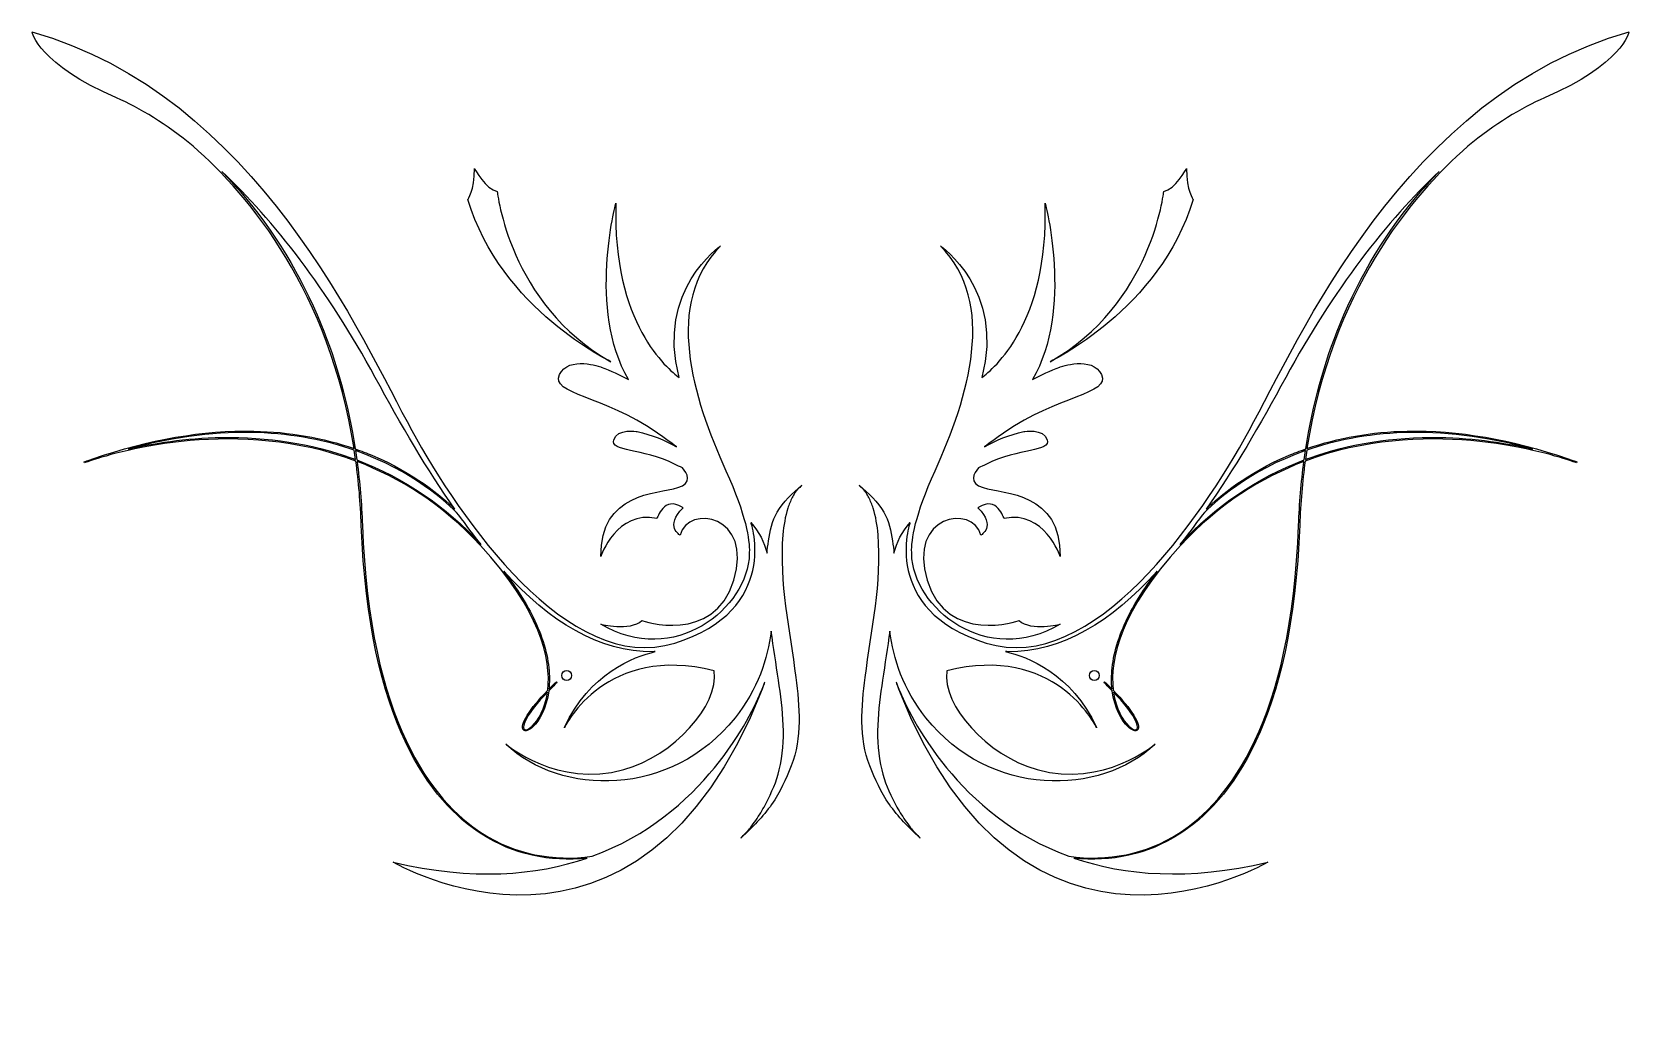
# Model space of a CAD drawing. Header units: centimetres. Extents: x -11.2 to 11.2, y -7.6 to 6.1.
import ezdxf

# ---------------------------------------------------------------- set-up
doc = ezdxf.new("R2010")
doc.units = ezdxf.units.CM
doc.header["$MEASUREMENT"] = 0
doc.layers.add('Camada 1', color=7, linetype='Continuous')

msp = doc.modelspace()

# ---------------------------------------------------------------- linework, layer by layer
at = {"layer": 'Camada 1'}
for points, knots in [([(-0.40848, -0.30963), (-0.53125, -0.41676), (-0.66703, -0.53857), (-0.74842, -0.68245), (-0.74842, -0.68245), (-0.81777, -0.80516), (-0.84989, -0.94764), (-0.87092, -1.08568), (-0.87092, -1.08568), (-0.87973, -1.14325), (-0.88619, -1.20114), (-0.89076, -1.25935), (-0.89076, -1.25935), (-0.92714, -1.10626), (-1.00241, -0.95831), (-1.1165, -0.82647), (-1.1165, -0.82647), (-1.1165, -0.82647), (-0.69187, -2.05456), (-2.18687, -2.5193), (-2.18687, -2.5193), (-3.68187, -2.98404), (-5.19677, -0.77734), (-5.87672, 0.46512), (-5.87672, 0.46512), (-6.55678, 1.70771), (-8.06298, 5.18262), (-11.20784, 6.05519), (-11.20784, 6.05519), (-11.20784, 6.05519), (-11.10746, 5.59606), (-10.02285, 5.13113), (-10.02285, 5.13113), (-9.68881, 4.98802), (-9.3244, 4.76066), (-8.94663, 4.45324), (-8.94663, 4.45324), (-8.13579, 3.74368), (-7.03401, 2.40814), (-6.68741, 0.21125), (-6.68741, 0.21125), (-7.1254, 0.36212), (-7.59686, 0.44392), (-8.09288, 0.45438), (-8.09288, 0.45438), (-8.80053, 0.46928), (-9.56034, 0.33844), (-10.35295, 0.06576), (-10.35295, 0.06576), (-10.42709, 0.04121), (-10.469, 0.02509), (-10.47328, 0.02337), (-10.47328, 0.02337), (-10.47344, 0.02337), (-10.47344, 0.02334), (-10.47352, 0.02329), (-10.47352, 0.02329), (-10.47352, 0.02329), (-10.47376, 0.02326), (-10.47376, 0.02326), (-10.47376, 0.02326), (-10.47376, 0.02326), (-10.46834, 0.00873), (-10.46834, 0.00873), (-10.46834, 0.00873), (-10.43712, 0.02005), (-10.40616, 0.03093), (-10.37529, 0.0417), (-10.37529, 0.0417), (-9.97135, 0.17693), (-8.31604, 0.65405), (-6.66155, 0.03485), (-6.66155, 0.03485), (-6.62258, -0.2509), (-6.59628, -0.55062), (-6.58482, -0.86502), (-6.58482, -0.86502), (-6.48486, -3.62179), (-5.60991, -4.74498), (-4.89358, -5.20191), (-4.89358, -5.20191), (-4.45334, -5.48258), (-3.9383, -5.59492), (-3.41501, -5.53454), (-3.41501, -5.53454), (-4.12872, -5.78026), (-5.02421, -5.85508), (-6.13681, -5.59299), (-6.13681, -5.59299), (-6.13681, -5.59299), (-2.71093, -7.62549), (-0.96037, -3.16634), (-0.96037, -3.16634), (-1.11862, -3.55025), (-1.78539, -4.93918), (-3.34567, -5.50989), (-3.34567, -5.50989), (-3.88981, -5.58892), (-4.42821, -5.48031), (-4.88531, -5.18879), (-4.88531, -5.18879), (-5.59855, -4.73394), (-6.46969, -3.61455), (-6.56946, -0.86447), (-6.56946, -0.86447), (-6.58049, -0.5602), (-6.60576, -0.26233), (-6.64497, 0.0286), (-6.64497, 0.0286), (-6.0477, -0.19762), (-5.45112, -0.56719), (-4.91409, -1.14813), (-4.91409, -1.14813), (-4.0801, -2.05015), (-3.91598, -2.74055), (-3.96887, -3.18095), (-3.96887, -3.18095), (-4.09672, -3.3125), (-4.19469, -3.43143), (-4.25547, -3.52959), (-4.25547, -3.52959), (-4.31894, -3.63227), (-4.33916, -3.70837), (-4.31077, -3.7384), (-4.31077, -3.7384), (-4.28606, -3.76462), (-4.23319, -3.74713), (-4.17618, -3.69392), (-4.17618, -3.69392), (-4.08228, -3.60626), (-3.98536, -3.43235), (-3.95451, -3.1883), (-3.95451, -3.1883), (-3.91858, -3.15144), (-3.87955, -3.11276), (-3.83696, -3.07217), (-3.83696, -3.07217), (-3.83696, -3.07217), (-3.84762, -3.061), (-3.84762, -3.061), (-3.84762, -3.061), (-3.88413, -3.09579), (-3.91885, -3.1299), (-3.95168, -3.16329), (-3.95168, -3.16329), (-3.94215, -3.07325), (-3.94147, -2.97422), (-3.95308, -2.8668), (-3.95308, -2.8668), (-3.97882, -2.62812), (-4.06119, -2.37277), (-4.19771, -2.10819), (-4.19771, -2.10819), (-4.29754, -1.91436), (-4.42697, -1.7151), (-4.58419, -1.51222), (-4.58419, -1.51222), (-3.94072, -2.21596), (-3.24976, -2.65268), (-2.48832, -2.6399), (-2.48832, -2.6399), (-2.47837, -2.63966), (-2.4685, -2.63929), (-2.45863, -2.63895), (-2.45863, -2.63895), (-2.7611, -2.70949), (-3.38197, -2.94367), (-3.73498, -3.70562), (-3.73498, -3.70562), (-3.7167, -3.668), (-3.1453, -2.5241), (-1.6326, -2.90938), (-1.6326, -2.90938), (-1.56817, -3.39912), (-2.19415, -4.09358), (-2.90104, -4.29379), (-2.90104, -4.29379), (-3.82822, -4.55644), (-4.55447, -3.93843), (-4.55447, -3.93843), (-4.55447, -3.93843), (-3.79731, -4.66466), (-2.23661, -4.69548), (-1.34031, -3.56756), (-1.34031, -3.56756), (-1.02138, -3.16608), (-0.8806, -2.73722), (-0.83154, -2.35138), (-0.83154, -2.35138), (-0.80103, -2.58133), (-0.76423, -2.81043), (-0.72994, -3.03985), (-0.72994, -3.03985), (-0.66811, -3.45395), (-0.61847, -3.88646), (-0.71885, -4.29853), (-0.71885, -4.29853), (-0.75814, -4.45974), (-0.82619, -4.61651), (-0.90202, -4.76359), (-0.90202, -4.76359), (-0.94062, -4.83833), (-0.98417, -4.91051), (-1.03053, -4.98065), (-1.03053, -4.98065), (-1.05331, -5.01515), (-1.07763, -5.04841), (-1.10247, -5.08132), (-1.10247, -5.08132), (-1.11694, -5.10053), (-1.13221, -5.11902), (-1.1475, -5.13757), (-1.1475, -5.13757), (-1.15652, -5.14805), (-1.16552, -5.15834), (-1.17457, -5.16879), (-1.17457, -5.16879), (-1.17497, -5.16929), (-1.17526, -5.16958), (-1.17573, -5.17006), (-1.17573, -5.17006), (-1.17573, -5.17006), (-1.17734, -5.17162), (-1.17734, -5.17162), (-1.17734, -5.17162), (-1.1989, -5.1934), (-1.22049, -5.21517), (-1.24185, -5.23718), (-1.24185, -5.23718), (-1.24614, -5.2417), (-1.26468, -5.26105), (-1.25227, -5.24935), (-1.25227, -5.24935), (-1.09892, -5.10468), (-0.94689, -4.95643), (-0.82605, -4.78289), (-0.82605, -4.78289), (-0.70868, -4.61419), (-0.62449, -4.43028), (-0.5503, -4.23965), (-0.5503, -4.23965), (-0.3984, -3.84984), (-0.43436, -3.40597), (-0.48643, -3.00039), (-0.48643, -3.00039), (-0.57136, -2.33758), (-0.72508, -1.67044), (-0.66785, -0.99813), (-0.66785, -0.99813), (-0.65716, -0.87211), (-0.6361, -0.74662), (-0.59837, -0.62578), (-0.59837, -0.62578), (-0.58231, -0.57466), (-0.56167, -0.52513), (-0.53728, -0.47743), (-0.53728, -0.47743), (-0.52585, -0.45502), (-0.51254, -0.43369), (-0.49878, -0.41274), (-0.49878, -0.41274), (-0.49082, -0.40057), (-0.48193, -0.38893), (-0.47304, -0.37744), (-0.47304, -0.37744), (-0.47198, -0.37604), (-0.47129, -0.37506), (-0.47034, -0.37384), (-0.47034, -0.37384), (-0.45309, -0.35648), (-0.43581, -0.3391), (-0.41877, -0.32145), (-0.41877, -0.32145), (-0.42573, -0.32881), (-0.39252, -0.29579), (-0.40848, -0.30963)], [0, 0, 0, 0, 0.01428571, 0.01428571, 0.01428571, 0.01428571, 0.02857143, 0.02857143, 0.02857143, 0.02857143, 0.04285714, 0.04285714, 0.04285714, 0.04285714, 0.05714286, 0.05714286, 0.05714286, 0.05714286, 0.07142857, 0.07142857, 0.07142857, 0.07142857, 0.08571429, 0.08571429, 0.08571429, 0.08571429, 0.1, 0.1, 0.1, 0.1, 0.11428571, 0.11428571, 0.11428571, 0.11428571, 0.12857143, 0.12857143, 0.12857143, 0.12857143, 0.14285714, 0.14285714, 0.14285714, 0.14285714, 0.15714286, 0.15714286, 0.15714286, 0.15714286, 0.17142857, 0.17142857, 0.17142857, 0.17142857, 0.18571429, 0.18571429, 0.18571429, 0.18571429, 0.2, 0.2, 0.2, 0.2, 0.21428571, 0.21428571, 0.21428571, 0.21428571, 0.22857143, 0.22857143, 0.22857143, 0.22857143, 0.24285714, 0.24285714, 0.24285714, 0.24285714, 0.25714286, 0.25714286, 0.25714286, 0.25714286, 0.27142857, 0.27142857, 0.27142857, 0.27142857, 0.28571429, 0.28571429, 0.28571429, 0.28571429, 0.3, 0.3, 0.3, 0.3, 0.31428571, 0.31428571, 0.31428571, 0.31428571, 0.32857143, 0.32857143, 0.32857143, 0.32857143, 0.34285714, 0.34285714, 0.34285714, 0.34285714, 0.35714286, 0.35714286, 0.35714286, 0.35714286, 0.37142857, 0.37142857, 0.37142857, 0.37142857, 0.38571429, 0.38571429, 0.38571429, 0.38571429, 0.4, 0.4, 0.4, 0.4, 0.41428571, 0.41428571, 0.41428571, 0.41428571, 0.42857143, 0.42857143, 0.42857143, 0.42857143, 0.44285714, 0.44285714, 0.44285714, 0.44285714, 0.45714286, 0.45714286, 0.45714286, 0.45714286, 0.47142857, 0.47142857, 0.47142857, 0.47142857, 0.48571429, 0.48571429, 0.48571429, 0.48571429, 0.5, 0.5, 0.5, 0.5, 0.51428571, 0.51428571, 0.51428571, 0.51428571, 0.52857143, 0.52857143, 0.52857143, 0.52857143, 0.54285714, 0.54285714, 0.54285714, 0.54285714, 0.55714286, 0.55714286, 0.55714286, 0.55714286, 0.57142857, 0.57142857, 0.57142857, 0.57142857, 0.58571429, 0.58571429, 0.58571429, 0.58571429, 0.6, 0.6, 0.6, 0.6, 0.61428571, 0.61428571, 0.61428571, 0.61428571, 0.62857143, 0.62857143, 0.62857143, 0.62857143, 0.64285714, 0.64285714, 0.64285714, 0.64285714, 0.65714286, 0.65714286, 0.65714286, 0.65714286, 0.67142857, 0.67142857, 0.67142857, 0.67142857, 0.68571429, 0.68571429, 0.68571429, 0.68571429, 0.7, 0.7, 0.7, 0.7, 0.71428571, 0.71428571, 0.71428571, 0.71428571, 0.72857143, 0.72857143, 0.72857143, 0.72857143, 0.74285714, 0.74285714, 0.74285714, 0.74285714, 0.75714286, 0.75714286, 0.75714286, 0.75714286, 0.77142857, 0.77142857, 0.77142857, 0.77142857, 0.78571429, 0.78571429, 0.78571429, 0.78571429, 0.8, 0.8, 0.8, 0.8, 0.81428571, 0.81428571, 0.81428571, 0.81428571, 0.82857143, 0.82857143, 0.82857143, 0.82857143, 0.84285714, 0.84285714, 0.84285714, 0.84285714, 0.85714286, 0.85714286, 0.85714286, 0.85714286, 0.87142857, 0.87142857, 0.87142857, 0.87142857, 0.88571429, 0.88571429, 0.88571429, 0.88571429, 0.9, 0.9, 0.9, 0.9, 0.91428571, 0.91428571, 0.91428571, 0.91428571, 0.92857143, 0.92857143, 0.92857143, 0.92857143, 0.94285714, 0.94285714, 0.94285714, 0.94285714, 0.95714286, 0.95714286, 0.95714286, 0.95714286, 0.97142857, 0.97142857, 0.97142857, 0.97142857, 1, 1, 1, 1]), ([(0.41856, -0.3214), (0.43557, -0.33905), (0.4529, -0.35643), (0.47021, -0.37379), (0.47021, -0.37379), (0.47106, -0.37501), (0.47177, -0.37599), (0.47288, -0.37739), (0.47288, -0.37739), (0.48169, -0.38887), (0.49066, -0.40051), (0.49854, -0.41269), (0.49854, -0.41269), (0.51243, -0.43365), (0.52561, -0.455), (0.53701, -0.47738), (0.53701, -0.47738), (0.56151, -0.52511), (0.58212, -0.57464), (0.59821, -0.62573), (0.59821, -0.62573), (0.63589, -0.74657), (0.65705, -0.87208), (0.66764, -0.99808), (0.66764, -0.99808), (0.72492, -1.67039), (0.5712, -2.33753), (0.48629, -3.00034), (0.48629, -3.00034), (0.43417, -3.40592), (0.39829, -3.84976), (0.55011, -4.2396), (0.55011, -4.2396), (0.62441, -4.43023), (0.70852, -4.61414), (0.82589, -4.78284), (0.82589, -4.78284), (0.94667, -4.95638), (1.09875, -5.10463), (1.25224, -5.2493), (1.25224, -5.2493), (1.26457, -5.26099), (1.246, -5.24165), (1.24171, -5.23713), (1.24171, -5.23713), (1.22041, -5.21512), (1.19872, -5.19337), (1.1772, -5.17157), (1.1772, -5.17157), (1.1772, -5.17157), (1.17561, -5.17001), (1.17561, -5.17001), (1.17561, -5.17001), (1.17521, -5.16953), (1.17492, -5.16924), (1.17437, -5.16874), (1.17437, -5.16874), (1.16532, -5.15829), (1.1564, -5.148), (1.14736, -5.13752), (1.14736, -5.13752), (1.13215, -5.11897), (1.11693, -5.10048), (1.10233, -5.08127), (1.10233, -5.08127), (1.07751, -5.04836), (1.0532, -5.0151), (1.03047, -4.9806), (1.03047, -4.9806), (0.98411, -4.91046), (0.94059, -4.83828), (0.90188, -4.76354), (0.90188, -4.76354), (0.82605, -4.61643), (0.758, -4.45969), (0.71884, -4.29848), (0.71884, -4.29848), (0.61832, -3.88642), (0.66796, -3.4539), (0.72982, -3.0398), (0.72982, -3.0398), (0.76408, -2.81038), (0.80086, -2.5813), (0.83134, -2.35133), (0.83134, -2.35133), (0.88042, -2.73717), (1.02136, -3.16604), (1.34016, -3.56751), (1.34016, -3.56751), (2.23649, -4.69543), (3.79716, -4.6646), (4.55442, -3.93838), (4.55442, -3.93838), (4.55442, -3.93838), (3.82814, -4.55637), (2.90099, -4.29374), (2.90099, -4.29374), (2.19402, -4.09353), (1.56799, -3.39908), (1.63239, -2.90933), (1.63239, -2.90933), (3.14515, -2.52402), (3.71654, -3.66794), (3.73498, -3.70557), (3.73498, -3.70557), (3.38181, -2.9436), (2.76094, -2.70944), (2.45842, -2.6389), (2.45842, -2.6389), (2.46839, -2.63924), (2.47808, -2.63961), (2.48821, -2.63985), (2.48821, -2.63985), (3.24979, -2.65263), (3.94051, -2.21591), (4.58411, -1.51217), (4.58411, -1.51217), (4.42679, -1.71505), (4.29757, -1.91431), (4.19755, -2.10814), (4.19755, -2.10814), (4.061, -2.37272), (3.9789, -2.62805), (3.95284, -2.86675), (3.95284, -2.86675), (3.94128, -2.9742), (3.94194, -3.0732), (3.95152, -3.16324), (3.95152, -3.16324), (3.91869, -3.12985), (3.88402, -3.09574), (3.84749, -3.06095), (3.84749, -3.06095), (3.84749, -3.06095), (3.83683, -3.07212), (3.83683, -3.07212), (3.83683, -3.07212), (3.87951, -3.11268), (3.91845, -3.15139), (3.95441, -3.18825), (3.95441, -3.18825), (3.98531, -3.43233), (4.0822, -3.60624), (4.176, -3.69387), (4.176, -3.69387), (4.23312, -3.74708), (4.28601, -3.76457), (4.31062, -3.73835), (4.31062, -3.73835), (4.33909, -3.70832), (4.31882, -3.63223), (4.25545, -3.52954), (4.25545, -3.52954), (4.19465, -3.43138), (4.09673, -3.31245), (3.96875, -3.1809), (3.96875, -3.1809), (3.91586, -2.74047), (4.07995, -2.0501), (4.91403, -1.14808), (4.91403, -1.14808), (5.45119, -0.56713), (6.04764, -0.19756), (6.64488, 0.02865), (6.64488, 0.02865), (6.60572, -0.26229), (6.5804, -0.56015), (6.56937, -0.86442), (6.56937, -0.86442), (6.46962, -3.6145), (5.59845, -4.7339), (4.88535, -5.18874), (4.88535, -5.18874), (4.42826, -5.48026), (3.88967, -5.58887), (3.34566, -5.50984), (3.34566, -5.50984), (1.78531, -4.93913), (1.11856, -3.5502), (0.96039, -3.16629), (0.96039, -3.16629), (2.71098, -7.62545), (6.1368, -5.59294), (6.1368, -5.59294), (6.1368, -5.59294), (5.02433, -5.85504), (4.12872, -5.78021), (3.41498, -5.53449), (3.41498, -5.53449), (3.93825, -5.59487), (4.45331, -5.48253), (4.89374, -5.20186), (4.89374, -5.20186), (5.60994, -4.7449), (6.485, -3.62174), (6.58504, -0.86497), (6.58504, -0.86497), (6.59626, -0.55057), (6.62264, -0.25085), (6.66172, 0.0349), (6.66172, 0.0349), (8.31619, 0.6541), (9.9715, 0.17698), (10.37536, 0.04175), (10.37536, 0.04175), (10.40634, 0.03098), (10.43717, 0.02011), (10.46847, 0.00878), (10.46847, 0.00878), (10.46847, 0.00878), (10.47387, 0.02331), (10.47387, 0.02331), (10.47387, 0.02331), (10.47387, 0.02331), (10.47368, 0.02331), (10.47353, 0.02334), (10.47353, 0.02334), (10.47353, 0.02337), (10.47337, 0.02342), (10.47337, 0.02342), (10.47337, 0.02342), (10.46908, 0.02514), (10.4272, 0.04125), (10.35306, 0.06581), (10.35306, 0.06581), (9.56026, 0.33849), (8.80056, 0.46933), (8.09286, 0.45443), (8.09286, 0.45443), (7.59698, 0.44398), (7.12546, 0.36217), (6.68763, 0.2113), (6.68763, 0.2113), (7.03415, 2.40819), (8.13593, 3.74373), (8.94667, 4.45329), (8.94667, 4.45329), (9.32447, 4.76068), (9.68896, 4.98807), (10.02284, 5.13118), (10.02284, 5.13118), (11.10741, 5.59606), (11.20784, 6.05519), (11.20784, 6.05519), (11.20784, 6.05519), (8.06295, 5.18262), (6.55673, 1.70772), (5.8768, 0.46513), (5.8768, 0.46513), (5.19693, -0.77733), (3.6819, -2.98406), (2.187, -2.51929), (2.187, -2.51929), (0.69189, -2.05455), (1.11644, -0.82646), (1.11644, -0.82646), (1.11644, -0.82646), (1.00251, -0.9583), (0.92716, -1.10626), (0.89078, -1.25934), (0.89078, -1.25934), (0.8861, -1.20113), (0.87972, -1.14321), (0.87088, -1.08567), (0.87088, -1.08567), (0.84982, -0.94764), (0.81767, -0.80513), (0.74838, -0.68244), (0.74838, -0.68244), (0.66699, -0.53856), (0.53124, -0.41675), (0.40839, -0.30962), (0.40839, -0.30962), (0.39255, -0.29579), (0.42573, -0.32881), (0.41856, -0.3214)], [0, 0, 0, 0, 0.01428571, 0.01428571, 0.01428571, 0.01428571, 0.02857143, 0.02857143, 0.02857143, 0.02857143, 0.04285714, 0.04285714, 0.04285714, 0.04285714, 0.05714286, 0.05714286, 0.05714286, 0.05714286, 0.07142857, 0.07142857, 0.07142857, 0.07142857, 0.08571429, 0.08571429, 0.08571429, 0.08571429, 0.1, 0.1, 0.1, 0.1, 0.11428571, 0.11428571, 0.11428571, 0.11428571, 0.12857143, 0.12857143, 0.12857143, 0.12857143, 0.14285714, 0.14285714, 0.14285714, 0.14285714, 0.15714286, 0.15714286, 0.15714286, 0.15714286, 0.17142857, 0.17142857, 0.17142857, 0.17142857, 0.18571429, 0.18571429, 0.18571429, 0.18571429, 0.2, 0.2, 0.2, 0.2, 0.21428571, 0.21428571, 0.21428571, 0.21428571, 0.22857143, 0.22857143, 0.22857143, 0.22857143, 0.24285714, 0.24285714, 0.24285714, 0.24285714, 0.25714286, 0.25714286, 0.25714286, 0.25714286, 0.27142857, 0.27142857, 0.27142857, 0.27142857, 0.28571429, 0.28571429, 0.28571429, 0.28571429, 0.3, 0.3, 0.3, 0.3, 0.31428571, 0.31428571, 0.31428571, 0.31428571, 0.32857143, 0.32857143, 0.32857143, 0.32857143, 0.34285714, 0.34285714, 0.34285714, 0.34285714, 0.35714286, 0.35714286, 0.35714286, 0.35714286, 0.37142857, 0.37142857, 0.37142857, 0.37142857, 0.38571429, 0.38571429, 0.38571429, 0.38571429, 0.4, 0.4, 0.4, 0.4, 0.41428571, 0.41428571, 0.41428571, 0.41428571, 0.42857143, 0.42857143, 0.42857143, 0.42857143, 0.44285714, 0.44285714, 0.44285714, 0.44285714, 0.45714286, 0.45714286, 0.45714286, 0.45714286, 0.47142857, 0.47142857, 0.47142857, 0.47142857, 0.48571429, 0.48571429, 0.48571429, 0.48571429, 0.5, 0.5, 0.5, 0.5, 0.51428571, 0.51428571, 0.51428571, 0.51428571, 0.52857143, 0.52857143, 0.52857143, 0.52857143, 0.54285714, 0.54285714, 0.54285714, 0.54285714, 0.55714286, 0.55714286, 0.55714286, 0.55714286, 0.57142857, 0.57142857, 0.57142857, 0.57142857, 0.58571429, 0.58571429, 0.58571429, 0.58571429, 0.6, 0.6, 0.6, 0.6, 0.61428571, 0.61428571, 0.61428571, 0.61428571, 0.62857143, 0.62857143, 0.62857143, 0.62857143, 0.64285714, 0.64285714, 0.64285714, 0.64285714, 0.65714286, 0.65714286, 0.65714286, 0.65714286, 0.67142857, 0.67142857, 0.67142857, 0.67142857, 0.68571429, 0.68571429, 0.68571429, 0.68571429, 0.7, 0.7, 0.7, 0.7, 0.71428571, 0.71428571, 0.71428571, 0.71428571, 0.72857143, 0.72857143, 0.72857143, 0.72857143, 0.74285714, 0.74285714, 0.74285714, 0.74285714, 0.75714286, 0.75714286, 0.75714286, 0.75714286, 0.77142857, 0.77142857, 0.77142857, 0.77142857, 0.78571429, 0.78571429, 0.78571429, 0.78571429, 0.8, 0.8, 0.8, 0.8, 0.81428571, 0.81428571, 0.81428571, 0.81428571, 0.82857143, 0.82857143, 0.82857143, 0.82857143, 0.84285714, 0.84285714, 0.84285714, 0.84285714, 0.85714286, 0.85714286, 0.85714286, 0.85714286, 0.87142857, 0.87142857, 0.87142857, 0.87142857, 0.88571429, 0.88571429, 0.88571429, 0.88571429, 0.9, 0.9, 0.9, 0.9, 0.91428571, 0.91428571, 0.91428571, 0.91428571, 0.92857143, 0.92857143, 0.92857143, 0.92857143, 0.94285714, 0.94285714, 0.94285714, 0.94285714, 0.95714286, 0.95714286, 0.95714286, 0.95714286, 0.97142857, 0.97142857, 0.97142857, 0.97142857, 1, 1, 1, 1]), ([(-7.15265, 1.95973), (-7.43266, 2.64193), (-7.81117, 3.26368), (-8.27768, 3.80771), (-8.27768, 3.80771), (-8.36647, 3.91122), (-8.45508, 4.00784), (-8.54255, 4.09806), (-8.54255, 4.09806), (-7.81278, 3.40922), (-7.05668, 2.43735), (-6.39038, 1.20836), (-6.39038, 1.20836), (-6.02941, 0.54264), (-5.65873, -0.08916), (-5.27252, -0.64126), (-5.27252, -0.64126), (-5.46135, -0.45558), (-5.84447, -0.13297), (-6.42923, 0.11301), (-6.42923, 0.11301), (-6.50837, 0.14629), (-6.58893, 0.17688), (-6.67042, 0.20532), (-6.67042, 0.20532), (-6.76702, 0.82559), (-6.92813, 1.41278), (-7.15265, 1.95973)], [0, 0, 0, 0, 0.125, 0.125, 0.125, 0.125, 0.25, 0.25, 0.25, 0.25, 0.375, 0.375, 0.375, 0.375, 0.5, 0.5, 0.5, 0.5, 0.625, 0.625, 0.625, 0.625, 0.75, 0.75, 0.75, 0.75, 1, 1, 1, 1]), ([(-3.08119, 1.42876), (-4.51312, 2.2323), (-4.67795, 3.81877), (-4.67795, 3.81877), (-4.67795, 3.81877), (-4.83249, 3.83933), (-4.99728, 4.13807), (-4.99728, 4.13807), (-4.99728, 4.13807), (-4.99728, 3.82909), (-5.09002, 3.70542), (-5.09002, 3.70542), (-5.09002, 3.70542), (-4.62644, 2.16015), (-3.08119, 1.42876), (-3.08119, 1.42876)], [0, 0, 0, 0, 0.2, 0.2, 0.2, 0.2, 0.4, 0.4, 0.4, 0.4, 0.6, 0.6, 0.6, 0.6, 1, 1, 1, 1]), ([(5.08994, 3.7054), (5.08994, 3.7054), (4.99731, 3.82904), (4.99731, 4.13805), (4.99731, 4.13805), (4.99731, 4.13805), (4.8325, 3.83931), (4.67788, 3.81875), (4.67788, 3.81875), (4.67788, 3.81875), (4.51307, 2.23231), (3.08107, 1.42874), (3.08107, 1.42874), (3.08109, 1.42876), (4.62644, 2.16015), (5.08994, 3.7054)], [0, 0, 0, 0, 0.2, 0.2, 0.2, 0.2, 0.4, 0.4, 0.4, 0.4, 0.6, 0.6, 0.6, 0.6, 1, 1, 1, 1]), ([(6.67042, 0.20533), (6.5889, 0.17689), (6.50828, 0.1463), (6.42933, 0.11302), (6.42933, 0.11302), (5.84442, -0.13296), (5.4613, -0.4556), (5.27244, -0.64125), (5.27244, -0.64125), (5.65878, -0.08914), (6.02949, 0.54265), (6.39046, 1.20837), (6.39046, 1.20837), (7.0566, 2.43739), (7.81262, 3.40923), (8.54258, 4.09807), (8.54258, 4.09807), (8.45511, 4.00787), (8.36647, 3.91122), (8.27768, 3.80772), (8.27768, 3.80772), (7.81114, 3.26368), (7.43263, 2.64194), (7.15278, 1.95974), (7.15278, 1.95974), (6.92815, 1.41278), (6.76702, 0.82559), (6.67042, 0.20533)], [0, 0, 0, 0, 0.125, 0.125, 0.125, 0.125, 0.25, 0.25, 0.25, 0.25, 0.375, 0.375, 0.375, 0.375, 0.5, 0.5, 0.5, 0.5, 0.625, 0.625, 0.625, 0.625, 0.75, 0.75, 0.75, 0.75, 1, 1, 1, 1]), ([(-3.22031, 1.35423), (-3.22031, 1.35423), (-3.6732, 1.51708), (-3.80536, 1.24771), (-3.80536, 1.24771), (-3.93747, 0.97836), (-3.16557, 0.94172), (-2.44789, 0.44062), (-2.44789, 0.44062), (-2.34317, 0.36752), (-2.24887, 0.30005), (-2.16256, 0.23586), (-2.16256, 0.23586), (-2.32046, 0.32735), (-2.5039, 0.40265), (-2.71575, 0.44753), (-2.71575, 0.44753), (-2.71575, 0.44753), (-2.99105, 0.49968), (-3.04235, 0.3327), (-3.04235, 0.3327), (-3.09365, 0.16583), (-2.64659, 0.21541), (-2.18809, -0.00684), (-2.18809, -0.00684), (-2.14888, -0.02578), (-2.11208, -0.04407), (-2.07702, -0.06166), (-2.07702, -0.06166), (-2.01307, -0.13561), (-1.92875, -0.27655), (-2.14372, -0.33849), (-2.14372, -0.33849), (-2.44209, -0.42461), (-3.23118, -0.40739), (-3.22264, -1.30258), (-3.22264, -1.30258), (-3.22264, -1.30258), (-3.00169, -0.64834), (-2.4364, -0.77177), (-2.4364, -0.77177), (-2.4364, -0.77177), (-2.33313, -0.44755), (-2.08345, -0.61395), (-2.08345, -0.61395), (-2.07866, -0.6172), (-2.07369, -0.62027), (-2.06887, -0.62332), (-2.06887, -0.62332), (-2.33361, -0.87986), (-2.10927, -1.00715), (-2.10927, -1.00715), (-2.10927, -1.00715), (-2.00312, -0.56522), (-1.07343, -0.72595), (-1.35754, -1.63847), (-1.35754, -1.63847), (-1.64168, -2.55086), (-2.64596, -2.20362), (-2.64596, -2.20362), (-2.64596, -2.20362), (-2.81812, -2.35562), (-3.22561, -2.25233), (-3.22561, -2.25233), (-3.22561, -2.25233), (-2.19553, -2.8722), (-1.15384, -2.02291), (-1.13945, -1.26821), (-1.13945, -1.26821), (-1.13929, -1.26075), (-1.13934, -1.25355), (-1.13934, -1.24622), (-1.13934, -1.24622), (-1.13431, -1.07128), (-1.1839, -0.7265), (-1.4674, -0.10137), (-1.4674, -0.10137), (-1.93608, 0.93167), (-2.34344, 2.25549), (-1.54188, 3.05312), (-1.54188, 3.05312), (-1.54188, 3.05312), (-2.44919, 2.43852), (-2.12391, 1.20927), (-2.12391, 1.20927), (-2.28504, 1.32291), (-3.0627, 1.96053), (-3.01286, 3.65201), (-3.01286, 3.65201), (-3.01286, 3.65201), (-3.40963, 2.1663), (-2.8358, 1.1776), (-2.8358, 1.1776), (-2.95559, 1.24228), (-3.08352, 1.30168), (-3.22031, 1.35423)], [0, 0, 0, 0, 0.04, 0.04, 0.04, 0.04, 0.08, 0.08, 0.08, 0.08, 0.12, 0.12, 0.12, 0.12, 0.16, 0.16, 0.16, 0.16, 0.2, 0.2, 0.2, 0.2, 0.24, 0.24, 0.24, 0.24, 0.28, 0.28, 0.28, 0.28, 0.32, 0.32, 0.32, 0.32, 0.36, 0.36, 0.36, 0.36, 0.4, 0.4, 0.4, 0.4, 0.44, 0.44, 0.44, 0.44, 0.48, 0.48, 0.48, 0.48, 0.52, 0.52, 0.52, 0.52, 0.56, 0.56, 0.56, 0.56, 0.6, 0.6, 0.6, 0.6, 0.64, 0.64, 0.64, 0.64, 0.68, 0.68, 0.68, 0.68, 0.72, 0.72, 0.72, 0.72, 0.76, 0.76, 0.76, 0.76, 0.8, 0.8, 0.8, 0.8, 0.84, 0.84, 0.84, 0.84, 0.88, 0.88, 0.88, 0.88, 0.92, 0.92, 0.92, 0.92, 1, 1, 1, 1]), ([(2.8359, 1.17757), (3.40968, 2.16624), (3.01285, 3.65198), (3.01285, 3.65198), (3.01285, 3.65198), (3.06264, 1.9605), (2.28501, 1.32288), (2.12393, 1.20924), (2.12393, 1.20924), (2.449, 2.43849), (1.54177, 3.05309), (1.54177, 3.05309), (1.54177, 3.05309), (2.34351, 2.25545), (1.93618, 0.93163), (1.4674, -0.1014), (1.4674, -0.1014), (1.18382, -0.72653), (1.13437, -1.07131), (1.13929, -1.24625), (1.13929, -1.24625), (1.13929, -1.25358), (1.13929, -1.26078), (1.13937, -1.26824), (1.13937, -1.26824), (1.1539, -2.02294), (2.19551, -2.87222), (3.22558, -2.25236), (3.22558, -2.25236), (3.22558, -2.25236), (2.81812, -2.35565), (2.6459, -2.20365), (2.6459, -2.20365), (2.6459, -2.20365), (1.64157, -2.55089), (1.35756, -1.6385), (1.35756, -1.6385), (1.07337, -0.72598), (2.00317, -0.56524), (2.10929, -1.00718), (2.10929, -1.00718), (2.10929, -1.00718), (2.33355, -0.87989), (2.06878, -0.62335), (2.06878, -0.62335), (2.07386, -0.62031), (2.0787, -0.61724), (2.08346, -0.61398), (2.08346, -0.61398), (2.33309, -0.44758), (2.43639, -0.7718), (2.43639, -0.7718), (2.43639, -0.7718), (3.0018, -0.64837), (3.22271, -1.30261), (3.22271, -1.30261), (3.22271, -1.30261), (3.23128, -0.40739), (2.44203, -0.42462), (2.14379, -0.33852), (2.14379, -0.33852), (1.92876, -0.27658), (2.01303, -0.13566), (2.07701, -0.06169), (2.07701, -0.06169), (2.11196, -0.0441), (2.1489, -0.02584), (2.18814, -0.00687), (2.18814, -0.00687), (2.64656, 0.21541), (3.0936, 0.16582), (3.0424, 0.33267), (3.0424, 0.33267), (2.99099, 0.49965), (2.71577, 0.4475), (2.71577, 0.4475), (2.71577, 0.4475), (2.50397, 0.40263), (2.32048, 0.32733), (2.16268, 0.23583), (2.16268, 0.23583), (2.24899, 0.30002), (2.34323, 0.36749), (2.4478, 0.44059), (2.4478, 0.44059), (3.16567, 0.94168), (3.93746, 0.97833), (3.80538, 1.24768), (3.80538, 1.24768), (3.67319, 1.51705), (3.22047, 1.3542), (3.22047, 1.3542), (3.22047, 1.3542), (3.08349, 1.30168), (2.95575, 1.24228), (2.8359, 1.17757)], [0, 0, 0, 0, 0.04, 0.04, 0.04, 0.04, 0.08, 0.08, 0.08, 0.08, 0.12, 0.12, 0.12, 0.12, 0.16, 0.16, 0.16, 0.16, 0.2, 0.2, 0.2, 0.2, 0.24, 0.24, 0.24, 0.24, 0.28, 0.28, 0.28, 0.28, 0.32, 0.32, 0.32, 0.32, 0.36, 0.36, 0.36, 0.36, 0.4, 0.4, 0.4, 0.4, 0.44, 0.44, 0.44, 0.44, 0.48, 0.48, 0.48, 0.48, 0.52, 0.52, 0.52, 0.52, 0.56, 0.56, 0.56, 0.56, 0.6, 0.6, 0.6, 0.6, 0.64, 0.64, 0.64, 0.64, 0.68, 0.68, 0.68, 0.68, 0.72, 0.72, 0.72, 0.72, 0.76, 0.76, 0.76, 0.76, 0.8, 0.8, 0.8, 0.8, 0.84, 0.84, 0.84, 0.84, 0.88, 0.88, 0.88, 0.88, 0.92, 0.92, 0.92, 0.92, 1, 1, 1, 1]), ([(-6.73313, 0.08195), (-7.28955, 0.28031), (-7.89804, 0.37574), (-8.54145, 0.36564), (-8.54145, 0.36564), (-9.05786, 0.35752), (-9.51491, 0.28169), (-9.85466, 0.2035), (-9.85466, 0.2035), (-8.49682, 0.57429), (-7.44523, 0.45192), (-6.68373, 0.18715), (-6.68373, 0.18715), (-6.67706, 0.14408), (-6.67066, 0.10066), (-6.66463, 0.05692), (-6.66463, 0.05692), (-6.68736, 0.06544), (-6.71019, 0.07381), (-6.73313, 0.08195)], [0, 0, 0, 0, 0.16666667, 0.16666667, 0.16666667, 0.16666667, 0.33333333, 0.33333333, 0.33333333, 0.33333333, 0.5, 0.5, 0.5, 0.5, 0.66666667, 0.66666667, 0.66666667, 0.66666667, 1, 1, 1, 1]), ([(6.66466, 0.0569), (6.67067, 0.10064), (6.67715, 0.14405), (6.68387, 0.18713), (6.68387, 0.18713), (7.44518, 0.4519), (8.49682, 0.57427), (9.85466, 0.20348), (9.85466, 0.20348), (9.51493, 0.28166), (9.05784, 0.35749), (8.54143, 0.36562), (8.54143, 0.36562), (7.89802, 0.37573), (7.28961, 0.28029), (6.73316, 0.08193), (6.73316, 0.08193), (6.71014, 0.07381), (6.68736, 0.06544), (6.66466, 0.0569)], [0, 0, 0, 0, 0.16666667, 0.16666667, 0.16666667, 0.16666667, 0.33333333, 0.33333333, 0.33333333, 0.33333333, 0.5, 0.5, 0.5, 0.5, 0.66666667, 0.66666667, 0.66666667, 0.66666667, 1, 1, 1, 1]), ([(-6.64772, 0.05044), (-6.65381, 0.0942), (-6.66008, 0.13778), (-6.66669, 0.1812), (-6.66669, 0.1812), (-5.86095, -0.10275), (-5.38359, -0.5449), (-5.21529, -0.72243), (-5.21529, -0.72243), (-5.11279, -0.8662), (-5.00929, -1.00413), (-4.90454, -1.13563), (-4.90454, -1.13563), (-5.40175, -0.59834), (-5.98785, -0.19977), (-6.64772, 0.05044)], [0, 0, 0, 0, 0.2, 0.2, 0.2, 0.2, 0.4, 0.4, 0.4, 0.4, 0.6, 0.6, 0.6, 0.6, 1, 1, 1, 1]), ([(4.90446, -1.13563), (5.00918, -1.00413), (5.11282, -0.86618), (5.21542, -0.72243), (5.21542, -0.72243), (5.38356, -0.54489), (5.86082, -0.10275), (6.66669, 0.1812), (6.66669, 0.1812), (6.66008, 0.13778), (6.65375, 0.0942), (6.64775, 0.05044), (6.64775, 0.05044), (5.9879, -0.19977), (5.40183, -0.59834), (4.90446, -1.13563)], [0, 0, 0, 0, 0.2, 0.2, 0.2, 0.2, 0.4, 0.4, 0.4, 0.4, 0.6, 0.6, 0.6, 0.6, 1, 1, 1, 1]), ([(-3.63354, -2.97382), (-3.63354, -2.93543), (-3.66471, -2.90429), (-3.70305, -2.90429), (-3.70305, -2.90429), (-3.74149, -2.90429), (-3.77258, -2.93543), (-3.77258, -2.97382), (-3.77258, -2.97382), (-3.77258, -3.01229), (-3.74149, -3.04335), (-3.70305, -3.04335), (-3.70305, -3.04335), (-3.6647, -3.04336), (-3.63354, -3.01229), (-3.63354, -2.97382)], [0, 0, 0, 0, 0.2, 0.2, 0.2, 0.2, 0.4, 0.4, 0.4, 0.4, 0.6, 0.6, 0.6, 0.6, 1, 1, 1, 1]), ([(3.70299, -3.04336), (3.74151, -3.04336), (3.77258, -3.0123), (3.77258, -2.97383), (3.77258, -2.97383), (3.77258, -2.93544), (3.74152, -2.9043), (3.70299, -2.9043), (3.70299, -2.9043), (3.6646, -2.9043), (3.63354, -2.93544), (3.63354, -2.97383), (3.63354, -2.97383), (3.63354, -3.01229), (3.66457, -3.04336), (3.70299, -3.04336)], [0, 0, 0, 0, 0.2, 0.2, 0.2, 0.2, 0.4, 0.4, 0.4, 0.4, 0.6, 0.6, 0.6, 0.6, 1, 1, 1, 1]), ([(-0.96029, -3.16633), (-0.93399, -3.10259), (-0.92174, -3.06656), (-0.92174, -3.06656), (-0.92174, -3.06656), (-0.93452, -3.10024), (-0.94741, -3.13342), (-0.96029, -3.16633)], [0, 0, 0, 0, 0.33333333, 0.33333333, 0.33333333, 0.33333333, 1, 1, 1, 1]), ([(0.92174, -3.06653), (0.92174, -3.06653), (0.93402, -3.10257), (0.96029, -3.1663), (0.96029, -3.1663), (0.94727, -3.13342), (0.9345, -3.10024), (0.92174, -3.06653)], [0, 0, 0, 0, 0.33333333, 0.33333333, 0.33333333, 0.33333333, 1, 1, 1, 1]), ([(-4.18654, -3.68251), (-4.23528, -3.7281), (-4.28166, -3.74657), (-4.29946, -3.72775), (-4.29946, -3.72775), (-4.33579, -3.68923), (-4.27094, -3.51677), (-3.9722, -3.20668), (-3.9722, -3.20668), (-4.00588, -3.44296), (-4.10225, -3.60385), (-4.18654, -3.68251)], [0, 0, 0, 0, 0.25, 0.25, 0.25, 0.25, 0.5, 0.5, 0.5, 0.5, 1, 1, 1, 1]), ([(3.97223, -3.20666), (4.27087, -3.51678), (4.33577, -3.68921), (4.29949, -3.72773), (4.29949, -3.72773), (4.2816, -3.74654), (4.23535, -3.72807), (4.18665, -3.68249), (4.18665, -3.68249), (4.10209, -3.60385), (4.00588, -3.44296), (3.97223, -3.20666)], [0, 0, 0, 0, 0.25, 0.25, 0.25, 0.25, 0.5, 0.5, 0.5, 0.5, 1, 1, 1, 1]), ([(-3.73484, -3.70561), (-3.73516, -3.70622), (-3.73537, -3.70662), (-3.73537, -3.70662), (-3.73537, -3.70662), (-3.73519, -3.70622), (-3.73503, -3.70598), (-3.73484, -3.70561)], [0, 0, 0, 0, 0.33333333, 0.33333333, 0.33333333, 0.33333333, 1, 1, 1, 1]), ([(3.73527, -3.70661), (3.73527, -3.70661), (3.73511, -3.70621), (3.73495, -3.7056), (3.73495, -3.7056), (3.73506, -3.70598), (3.73511, -3.70622), (3.73527, -3.70661)], [0, 0, 0, 0, 0.33333333, 0.33333333, 0.33333333, 0.33333333, 1, 1, 1, 1]), ([(-1.24199, -5.23747), (-1.24199, -5.23747), (-1.24173, -5.23715), (-1.24173, -5.23715), (-1.24173, -5.23715), (-1.24067, -5.23606), (-1.24038, -5.23591), (-1.24199, -5.23747)], [0, 0, 0, 0, 0.33333333, 0.33333333, 0.33333333, 0.33333333, 1, 1, 1, 1]), ([(1.24168, -5.23715), (1.24168, -5.23715), (1.24192, -5.23747), (1.24192, -5.23747), (1.24192, -5.23747), (1.24035, -5.23591), (1.24051, -5.23606), (1.24168, -5.23715)], [0, 0, 0, 0, 0.33333333, 0.33333333, 0.33333333, 0.33333333, 1, 1, 1, 1])]:
    msp.add_open_spline(points, degree=3, knots=knots, dxfattribs=at)

doc.saveas('drawing.dxf')
